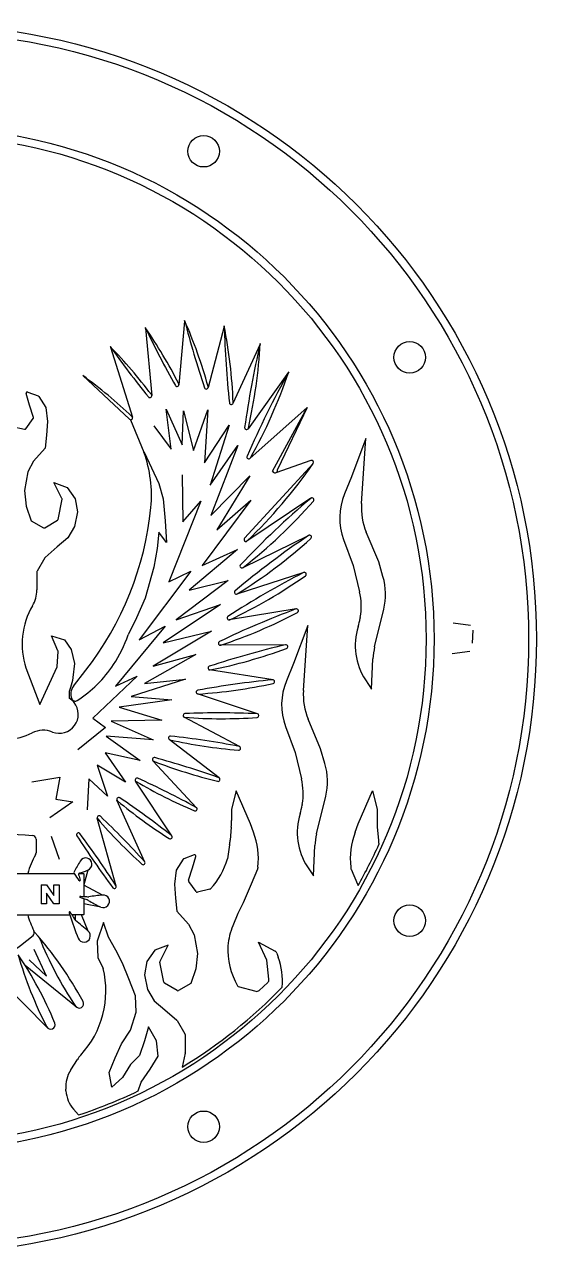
# Model space of a CAD drawing. Header units: metres. Extents: x -4.88 to 4.88, y -4.88 to 4.88.
# Drawn here: x 0.81 to 4.88, y -4.88 to 4.88 of the extents above; entities that cross this region are included whole.
import ezdxf

# ---------------------------------------------------------------- set-up
doc = ezdxf.new("R2010")
doc.units = ezdxf.units.M

msp = doc.modelspace()

# ---------------------------------------------------------------- linework, layer by layer
at = {"layer": '1', "color": 7}
for p, q in [((1.773359, 2.465338), (1.823043, 1.931829)), ((2.084193, 2.521912), (2.038852, 2.016697)), ((2.397559, 2.478662), (2.270496, 1.994565)), ((1.496004, 2.314965), (1.669716, 1.759056)), ((2.682042, 2.339457), (2.467623, 1.869485)), ((1.645483, 1.743327), (1.276538, 2.089679)), ((2.908915, 2.117863), (2.58712, 1.667942)), ((0.839862, 1.959229), (0.921501, 1.928615)), ((0.853449, 1.856292), (0.826758, 1.947044)), ((0.88431, 1.757537), (0.853449, 1.856292)), ((0.926401, 1.924659), (0.982827, 1.836885)), ((0.982827, 1.836885), (0.995765, 1.726914)), ((1.977344, 1.504995), (1.938105, 1.823804)), ((1.938106, 1.823804), (2.065629, 1.539329)), ((2.065629, 1.539328), (2.075439, 1.80909)), ((2.075439, 1.80909), (2.153915, 1.495186)), ((2.153915, 1.495186), (2.266724, 1.818899)), ((2.266724, 1.818899), (2.2422, 1.397091)), ((3.055118, 1.835919), (2.602545, 1.433226)), ((2.781357, 1.332779), (3.056481, 1.837132)), ((3.056548, 1.837273), (2.819842, 1.343651)), ((0.714818, 1.687234), (0.814576, 1.663762)), ((0.825004, 1.667683), (0.882903, 1.748742)), ((0.995765, 1.726914), (0.989296, 1.616943)), ((1.655398, 1.739582), (1.760727, 1.482165)), ((1.84001, 1.691376), (1.977343, 1.504995)), ((2.2422, 1.397091), (2.43839, 1.696281)), ((2.43839, 1.696281), (2.286343, 1.22052)), ((0.989296, 1.616943), (0.976358, 1.513441)), ((3.522739, 1.590246), (3.407532, 1.287826)), ((3.487551, 1.07416), (3.522739, 1.590246)), ((0.976358, 1.513441), (0.885794, 1.409939)), ((1.762634, 1.482587), (1.878697, 1.232788)), ((2.286343, 1.22052), (2.507057, 1.534424)), ((2.507057, 1.534424), (2.291248, 0.980187)), ((0.885794, 1.409939), (0.840512, 1.325843)), ((2.560172, 0.800237), (3.103738, 1.3929)), ((3.086483, 1.415594), (2.807272, 1.318878)), ((0.840512, 1.325843), (0.814636, 1.177059)), ((2.065629, 1.303287), (2.070534, 0.930526)), ((2.291248, 0.980187), (2.600247, 1.294091)), ((2.600247, 1.294091), (2.340295, 0.867378)), ((3.407532, 1.287826), (3.351682, 1.151304)), ((0.814636, 1.177059), (0.827574, 1.05415)), ((1.110689, 1.115402), (1.047516, 1.241748)), ((1.047516, 1.241748), (1.151018, 1.202934)), ((1.151018, 1.202934), (1.215707, 1.11237)), ((1.878697, 1.232788), (1.913292, 1.111707)), ((1.080714, 0.948618), (1.111565, 1.109041)), ((1.215707, 1.11237), (1.235114, 1.008868)), ((1.913292, 1.111707), (1.930589, 0.938735)), ((2.212772, 1.092383), (1.957724, 0.454766)), ((2.070534, 0.930526), (2.212772, 1.092383)), ((2.610056, 1.102806), (2.222581, 0.582902)), ((2.340295, 0.867378), (2.610056, 1.102806)), ((3.086074, 1.117019), (2.578574, 0.776641)), ((0.827574, 1.05415), (0.866387, 0.93771)), ((1.235114, 1.008868), (1.209238, 0.892428)), ((0.866387, 0.93771), (0.964875, 0.88231)), ((0.974848, 0.882407), (1.075964, 0.941887)), ((1.209238, 0.892428), (1.157487, 0.801863)), ((1.930589, 0.938735), (1.939237, 0.765763)), ((1.157487, 0.801863), (1.073437, 0.730744)), ((1.878697, 0.847925), (1.865724, 0.718195)), ((1.939237, 0.765763), (1.878697, 0.847925)), ((3.068851, 0.821771), (2.544718, 0.565468)), ((3.345581, 0.788331), (3.421933, 0.582181)), ((3.623545, 0.610983), (3.524855, 0.847841)), ((1.073347, 0.730667), (0.977597, 0.647683)), ((1.865724, 0.718195), (1.839778, 0.571169)), ((2.502152, 0.710426), (2.119581, 0.386712)), ((2.222581, 0.582902), (2.502152, 0.710426)), ((0.975527, 0.645197), (0.91305, 0.538986)), ((3.657725, 0.494772), (3.623545, 0.610983)), ((0.911669, 0.533916), (0.911669, 0.388934)), ((2.134296, 0.538146), (1.722296, -0.006281)), ((1.839778, 0.571169), (1.770589, 0.324684)), ((1.957725, 0.454766), (2.134296, 0.538146)), ((3.029924, 0.528529), (2.497945, 0.356848)), ((3.421933, 0.582181), (3.471697, 0.374831)), ((2.428581, 0.465188), (2.016582, 0.151284)), ((2.119581, 0.386712), (2.428581, 0.465188)), ((1.770589, 0.324684), (1.7014, 0.169009)), ((2.369724, 0.273903), (1.913582, -0.030192)), ((2.016581, 0.151284), (2.369724, 0.273903)), ((2.969493, 0.238857), (2.438444, 0.151605)), ((3.591441, -0.063281), (3.663967, 0.235889)), ((1.928296, 0.101623), (1.535916, -0.374137)), ((1.7014, 0.169008), (1.635403, 0.033713)), ((1.722296, -0.006281), (1.928296, 0.101623)), ((3.061909, 0.106951), (2.946702, -0.195469)), ((3.026722, -0.409135), (3.061909, 0.106951)), ((4.352673, 0.106647), (4.214992, 0.124998)), ((1.07897, -0.095198), (1.028109, 0.025596)), ((1.028109, 0.025596), (1.131612, -0.006748)), ((2.296152, 0.062999), (1.835106, -0.216572)), ((1.913582, -0.030192), (2.296152, 0.062999)), ((4.367166, -0.033754), (4.37184, 0.07138)), ((1.131612, -0.006748), (1.183363, -0.084375)), ((1.183363, -0.084375), (1.209238, -0.194346)), ((2.887861, -0.0457), (2.366472, -0.049452)), ((4.207745, -0.114355), (4.345427, -0.096252)), ((1.073494, -0.21828), (1.07974, -0.099604)), ((1.209238, -0.194346), (1.1963, -0.304317)), ((2.173534, -0.123382), (1.766439, -0.353905)), ((1.835106, -0.216572), (2.173534, -0.123382)), ((3.565942, -0.397082), (3.57799, -0.156113)), ((0.825379, -0.229463), (0.933958, -0.519008)), ((0.933958, -0.519008), (1.07257, -0.221983)), ((1.20135, -0.374408), (1.299608, -0.248386)), ((2.785425, -0.323621), (2.282349, -0.245535)), ((2.946702, -0.195469), (2.890852, -0.331991)), ((1.178566, -0.384361), (1.167913, -0.415254)), ((1.195061, -0.3302), (1.178566, -0.384361)), ((1.1963, -0.304317), (1.195061, -0.3302)), ((1.707582, -0.295661), (1.35444, -0.629184)), ((1.535916, -0.374137), (1.707582, -0.295661)), ((2.090153, -0.319572), (1.658535, -0.456905)), ((1.766439, -0.353905), (2.090153, -0.319572)), ((3.518756, -0.324489), (3.565942, -0.397082)), ((1.167913, -0.415254), (1.167913, -0.470052)), ((1.982248, -0.481429), (1.565344, -0.540286)), ((1.658535, -0.456905), (1.982248, -0.481429)), ((2.662679, -0.593405), (2.18646, -0.435891)), ((1.565344, -0.540286), (1.903772, -0.643286)), ((1.35444, -0.629184), (1.45744, -0.702756)), ((1.903772, -0.643286), (1.501583, -0.653095)), ((1.501583, -0.653095), (1.835106, -0.801157)), ((2.520217, -0.853573), (2.079246, -0.619812)), ((3.162716, -0.872312), (3.064025, -0.635455)), ((1.45744, -0.702756), (1.236726, -0.879327)), ((1.835106, -0.801157), (1.462345, -0.771729)), ((1.462345, -0.771729), (1.732106, -0.963014)), ((2.884751, -0.694964), (2.961103, -0.901114)), ((2.358741, -1.102667), (1.96119, -0.796644)), ((3.196896, -0.988523), (3.162716, -0.872312)), ((1.732106, -0.963014), (1.452535, -0.904157)), ((1.452535, -0.904157), (1.614392, -1.13468)), ((2.179067, -1.339267), (1.832803, -0.965789)), ((2.961103, -0.901114), (3.010867, -1.108464)), ((1.614392, -1.13468), (1.388773, -1.002252)), ((1.388773, -1.002252), (1.472154, -1.24749)), ((0.871322, -1.13199), (1.093493, -1.096284)), ((1.093493, -1.096284), (1.061754, -1.270847)), ((1.325012, -1.110156), (1.310297, -1.355394)), ((1.472154, -1.24749), (1.325012, -1.110156)), ((1.982138, -1.562), (1.694611, -1.126692)), ((2.492429, -1.204187), (2.456738, -1.350183)), ((2.605523, -1.466623), (2.492429, -1.204187)), ((3.130612, -1.546576), (3.203138, -1.247406)), ((3.461555, -1.466623), (3.574649, -1.204187)), ((3.574649, -1.204187), (3.61034, -1.350183)), ((1.196644, -1.290684), (1.014146, -1.417639)), ((1.061754, -1.270847), (1.196644, -1.290684)), ((1.769014, -1.769562), (1.54715, -1.278841)), ((2.456738, -1.350183), (2.456738, -1.440586)), ((3.61034, -1.350183), (3.61034, -1.440586)), ((1.540872, -1.960739), (1.390963, -1.42175)), ((2.454483, -1.492563), (2.445417, -1.596826)), ((2.630551, -1.533366), (2.605523, -1.466623)), ((3.436526, -1.533366), (3.461555, -1.466623)), ((3.612595, -1.492563), (3.621661, -1.596826)), ((0.905105, -1.587762), (0.905105, -1.697439)), ((1.026048, -1.564431), (1.089526, -1.746929)), ((2.441034, -1.633854), (2.424521, -1.743938)), ((3.105112, -1.880377), (3.117161, -1.639408)), ((2.07328, -1.747576), (2.016854, -1.83535)), ((2.159819, -1.713006), (2.07818, -1.743621)), ((2.146232, -1.815943), (2.172924, -1.725191)), ((1.315845, -1.834628), (1.284281, -1.95179)), ((2.016854, -1.83535), (2.003916, -1.945321)), ((2.115371, -1.914698), (2.146232, -1.815943)), ((2.662054, -1.826424), (2.611992, -1.945321)), ((2.665106, -1.810106), (2.664222, -1.818086)), ((3.057927, -1.807784), (3.105112, -1.880377)), ((3.401972, -1.810106), (3.402856, -1.818086)), ((3.405024, -1.826424), (3.455086, -1.945321)), ((-0.883759, -1.861823), (0.838902, -1.861823)), ((0.84021, -1.861823), (1.208591, -1.861823)), ((1.246586, -1.861823), (1.283106, -1.861823)), ((1.284106, -1.862823), (1.284106, -2.043331)), ((2.003916, -1.945321), (2.010385, -2.055292)), ((2.174678, -2.004552), (2.116779, -1.923493)), ((2.611992, -1.945321), (2.547303, -2.094106)), ((3.455086, -1.945321), (3.460041, -1.956717)), ((0.945221, -1.950277), (0.987749, -1.950277)), ((0.945221, -1.950277), (0.945221, -2.100277)), ((0.987749, -1.950277), (1.045221, -2.03621)), ((1.045221, -2.100277), (0.988699, -2.015383)), ((0.988699, -2.015383), (0.988699, -2.100277)), ((1.045221, -2.03621), (1.045221, -1.950277)), ((1.045221, -1.950277), (1.088699, -1.950277)), ((1.088699, -1.950277), (1.088699, -2.100277)), ((1.432461, -2.031273), (1.284778, -1.952934)), ((2.284863, -1.985001), (2.185105, -2.008474)), ((0.988699, -2.100277), (0.945221, -2.100277)), ((1.088699, -2.100277), (1.045221, -2.100277)), ((1.284106, -2.061341), (1.284106, -2.101815)), ((1.284106, -2.103024), (1.284106, -2.136276)), ((1.284106, -2.136276), (1.284106, -2.186632)), ((1.419126, -2.127626), (1.285294, -2.102042)), ((2.010385, -2.055292), (2.023323, -2.158794)), ((2.547303, -2.094106), (2.506145, -2.178201)), ((-0.876509, -2.187632), (0.838593, -2.187632)), ((0.839899, -2.187632), (1.172336, -2.187632)), ((1.265343, -2.187632), (1.18932, -2.187632)), ((1.21808, -2.233825), (1.218833, -2.187632)), ((1.318974, -2.317598), (1.265913, -2.189013)), ((1.283106, -2.187632), (1.266837, -2.187632)), ((2.023323, -2.158794), (2.113888, -2.262297)), ((2.506145, -2.178201), (2.466612, -2.275237)), ((1.441123, -2.249359), (1.389372, -2.398143)), ((1.479936, -2.365799), (1.441123, -2.249359)), ((2.113888, -2.262297), (2.159169, -2.346392)), ((1.389372, -2.398143), (1.39584, -2.527521)), ((1.538156, -2.469301), (1.479936, -2.365799)), ((1.952165, -2.430488), (1.848663, -2.469301)), ((1.888992, -2.556834), (1.952165, -2.430488)), ((2.159169, -2.346392), (2.185045, -2.495177)), ((2.734901, -2.546928), (2.670212, -2.404612)), ((2.670212, -2.404612), (2.80234, -2.476682)), ((0.986998, -2.675843), (0.889826, -2.462539)), ((1.39584, -2.527521), (1.437264, -2.613844)), ((1.589907, -2.572803), (1.538156, -2.469301)), ((1.848663, -2.469301), (1.783974, -2.559866)), ((2.185045, -2.495177), (2.172107, -2.618086)), ((2.816324, -2.493205), (2.82686, -2.523645)), ((1.224935, -2.920481), (0.819608, -2.590781)), ((0.849536, -2.545491), (0.986998, -2.675843)), ((1.641659, -2.695712), (1.589907, -2.572803)), ((1.783974, -2.559866), (1.764567, -2.663368)), ((1.918967, -2.723618), (1.888116, -2.563194)), ((2.172107, -2.618086), (2.133294, -2.734526)), ((2.752567, -2.700031), (2.734901, -2.546928)), ((0.996631, -3.085322), (0.629005, -2.713058)), ((1.69341, -2.831559), (1.641659, -2.695712)), ((1.764567, -2.663368), (1.790443, -2.779808)), ((2.67606, -2.787777), (2.743178, -2.725454)), ((1.790443, -2.779808), (1.842194, -2.870372)), ((2.024833, -2.789829), (1.923717, -2.730349)), ((2.133294, -2.734526), (2.034806, -2.789925)), ((2.509554, -2.756042), (2.647557, -2.794683)), ((1.699878, -2.960937), (1.69341, -2.831559)), ((1.842194, -2.870372), (1.926244, -2.941492)), ((1.654596, -3.103252), (1.699878, -2.960937)), ((1.926334, -2.941569), (2.022084, -3.024552)), ((1.583439, -3.213223), (1.654596, -3.103252)), ((1.796912, -3.077377), (1.764567, -3.187348)), ((1.861601, -3.187348), (1.796912, -3.077377)), ((2.024154, -3.027039), (2.086631, -3.13325)), ((1.531688, -3.323194), (1.583439, -3.213223)), ((1.764567, -3.187348), (1.725754, -3.303788)), ((1.874538, -3.310257), (1.861601, -3.187348)), ((2.088012, -3.13832), (2.088012, -3.28334)), ((1.725754, -3.303788), (1.654596, -3.374945)), ((1.80985, -3.413759), (1.874538, -3.310257)), ((2.087797, -3.2854), (2.064314, -3.396944)), ((1.180038, -3.419301), (1.23328, -3.336356)), ((1.486405, -3.439634), (1.531688, -3.323194)), ((1.654596, -3.374945), (1.589907, -3.478448)), ((1.505812, -3.556074), (1.486405, -3.439634)), ((1.589907, -3.478448), (1.505812, -3.556074)), ((1.738692, -3.517261), (1.80985, -3.413759)), ((1.142024, -3.58567), (1.141059, -3.572159)), ((1.714559, -3.586211), (1.738692, -3.517261)), ((1.240984, -3.776319), (1.201955, -3.730998))]:
    msp.add_line(p, q, dxfattribs=at)
for centre, radius in [((0, 0), 4.875), ((0, 0), 4.8125), ((0, 0), 4.0625), ((0, 0), 4), ((2.234375, 3.870051), 0.125), ((3.870051, 2.234375), 0.125), ((3.870051, -2.234375), 0.125), ((2.234375, -3.870051), 0.125)]:
    msp.add_circle(centre, radius, dxfattribs=at)
for centre, radius, start, end in [((-1.525623, 0.206678), 4, 27.035631, 34.485696), ((8.986541, 5.927262), 8, 205.592819, 209.312383), ((9.828735, 4.530905), 8, 194.497806, 198.491333), ((-1.582673, 0.928366), 4, 15.575544, 23.574988), ((10.394651, 2.715894), 8, 181.660068, 186.039847), ((-1.527893, 1.717787), 4, 2.271212, 11.045446), ((10.480655, 0.554362), 8, 167.076323, 171.920223), ((-1.310803, 2.560628), 4, 347.183937, 356.889562), ((8.011997, 6.957563), 8, 215.427976, 219.018485), ((-1.372162, -0.470834), 4, 37.054737, 44.246051), ((-1.083978, -1.139557), 4, 46.573626, 53.833835), ((9.906608, -1.759491), 8, 150.987576, 156.344107), ((-0.878974, 3.401108), 4, 330.592989, 341.327917), ((0.836351, 1.949866), 0.01, 69.443947, 196.389501), ((2.023913, 2.018038), 0.015, -150.687635, 27.035655), ((2.255987, 1.998373), 0.015, -161.508667, 15.575544), ((0.91799, 1.919251), 0.01, 32.73519, 69.443955), ((1.808108, 1.930438), 0.015, -140.981515, 37.054737), ((2.453976, 1.875712), 0.015, -173.960176, 2.271212), ((0.874765, 1.754555), 0.01, 324.462422, 377.353974), ((1.655398, 1.754582), 0.015, -131.378457, 46.573645), ((0.816866, 1.673496), 0.01, 256.759466, 324.462422), ((2.574919, 1.676668), 0.015, 171.920223, 347.183937), ((1.761727, 1.482165), 0.001, 24.920791, 199.939355), ((0.820733, 1.140799), 1, 354.337163, 379.939355), ((2.592574, 1.444432), 0.015, 156.344094, 330.593216), ((-0.188326, 3.664973), 4, 313.80707, 325.387854), ((3.091392, 1.40142), 0.015, -34.612174, 109.105587), ((2.800713, 1.337814), 0.02, -165.418039, 16.970746), ((1.101745, 1.11093), 0.01, 349.114505, 386.564967), ((7.606218, -4.227791), 7, 130.235095, 136.516086), ((0.092116, 3.724933), 4, 307.865123, 318.886059), ((3.094429, 1.104562), 0.015, -41.113973, 130.235095), ((3.814455, 0.961988), 0.5, 157.75098, 200.323137), ((3.986393, 1.040148), 0.5, 176.099507, 202.619866), ((-0.671947, 1.28881), 2.5, 322.056905, 354.337163), ((0.969778, 0.891026), 0.01, 240.642246, 300.465572), ((1.070894, 0.950506), 0.01, 300.465572, 349.114505), ((6.973345, -4.987959), 7, 123.920308, 129.894452), ((0.401308, 3.762824), 4, 301.666638, 312.148122), ((2.570219, 0.789099), 0.015, 132.051414, 313.80707), ((3.07544, 0.808296), 0.015, -47.85192, 123.920308), ((1.079896, 0.72311), 0.01, 130.236351, 130.914348), ((0.984147, 0.640127), 0.01, 130.914348, 149.534363), ((2.538128, 0.578943), 0.015, 136.516086, 307.865123), ((0.921669, 0.533916), 0.01, 149.534363, 180), ((6.240797, -5.691395), 7, 117.323999, 123.004704), ((0.740448, 3.772691), 4, 295.181476, 305.147227), ((3.03453, 0.514254), 0.015, -54.8528, 117.323999), ((3.178042, 0.353689), 0.5, 346.373005, 376.389533), ((0.661677, 0.390865), 0.25, 329.567883, 359.557268), ((0.921669, 0.388895), 0.01, 179.565866, 180), ((2.493338, 0.371123), 0.015, 129.894452, 301.666638), ((2.985503, 0.258145), 0.5, 349.985685, 373.495735), ((1.394572, -0.039674), 0.6, 149.567883, 198.440166), ((5.408501, -6.322189), 7, 110.41576, 115.818661), ((1.109928, 3.747292), 4, 288.378399, 297.856022), ((2.971925, 0.224056), 0.015, -62.144016, 110.41576), ((2.436012, 0.166406), 0.015, 123.004704, 295.181476), ((2.983463, 0.246169), 0.5, 342.65269, 350.681734), ((3.970267, 0.08425), 0.5, 169.985685, 170.681734), ((0.686674, 0.349804), 1, 326.42, 341.573299), ((3.937978, -0.051994), 0.5, 162.65269, 213.023868), ((1.069754, -0.099078), 0.01, 356.987265, 382.833674), ((4.478964, -6.862093), 7, 103.166007, 108.309311), ((1.508793, 3.67803), 4, 281.226862, 290.248455), ((2.366364, -0.034453), 0.015, 115.818661, 288.378626), ((2.887969, -0.060699), 0.015, -69.75158, 103.166007), ((4.077366, -0.181081), 0.5, 166.373005, 177.137595), ((1.063508, -0.217754), 0.01, 334.983076, 356.987265), ((0.686674, 0.349804), 1, 303.055088, 326.42), ((2.28465, -0.230713), 0.015, 108.309311, 281.226862), ((1.280212, -0.435896), 0.1, 142.056905, 202.9559), ((3.458522, -7.290714), 7, 95.548747, 100.45359), ((1.934024, 3.555045), 4, 273.699781, 282.302555), ((2.783124, -0.338443), 0.015, -77.697671, 95.548747), ((3.353626, -0.521307), 0.5, 157.75098, 200.323137), ((1.090179, -0.598338), 0.15, 38.876381, 58.786266), ((1.215756, -0.463198), 0.03, 202.9559, 303.055088), ((2.19117, -0.421649), 0.015, 100.45359, 273.69982), ((3.525564, -0.443147), 0.5, 176.099507, 202.619866), ((1.090179, -0.598338), 0.15, -111.360902, 38.876381), ((2.086271, -0.606559), 0.015, 92.236356, 265.777572), ((2.379684, 3.367625), 4, 265.777535, 274.004402), ((2.358839, -7.586239), 7, 87.545581, 92.236356), ((2.657969, -0.607647), 0.015, -85.995598, 87.545581), ((0.650906, -0.297566), 0.5, 273.053436, 296.449682), ((0.962694, -0.924294), 0.2, 68.639098, 116.449682), ((1.970339, -0.784758), 0.015, 83.655501, 257.453234), ((1.198453, -7.726978), 7, 79.150894, 83.655501), ((2.836029, 3.105076), 4, 257.453196, 265.353199), ((2.513192, -0.866826), 0.015, -94.646801, 79.150894), ((1.843802, -0.95559), 0.015, 74.727678, 248.738454), ((3.288866, 2.75817), 4, 248.738454, 256.366951), ((0.003904, -7.693914), 7, 70.377727, 74.727678), ((2.717213, -1.129606), 0.5, 346.373005, 376.389533), ((1.707127, -1.118425), 0.015, 65.493452, 239.669121), ((3.719526, 2.321121), 4, 239.669092, 247.087529), ((-1.190231, -7.474174), 7, 61.263168, 65.493452), ((2.349591, -1.114554), 0.015, -103.633088, 70.377727), ((2.524673, -1.225151), 0.5, 349.985685, 373.495735), ((1.560818, -1.272662), 0.015, 56.020045, 230.308142), ((-2.343118, -7.064855), 7, 51.871392, 56.020045), ((0.989238, 0.939662), 2.5, 246.430063, 267.414403), ((4.105872, 1.793757), 4, 230.308142, 237.583295), ((2.168068, -1.349465), 0.015, -112.912471, 61.263168), ((2.522634, -1.237126), 0.5, 342.65269, 350.681734), ((3.509438, -1.399045), 0.5, 169.985685, 170.681734), ((1.405415, -1.417731), 0.015, 46.399723, 220.744741), ((4.42455, 1.18324), 4, 220.744741, 227.947371), ((-3.411602, -6.476048), 7, 42.292389, 46.399723), ((1.856738, -1.440586), 0.6, -4.969652, 0), ((3.477148, -1.535289), 0.5, 162.65269, 213.023868), ((4.21034, -1.440586), 0.6, 180, 184.969652), ((0.875105, -1.587762), 0.03, 0, 87.414403), ((1.241491, -1.553097), 0.015, 36.742629, 212.892373), ((1.241491, -1.553097), 0.015, 180, 212.892373), ((-4.355805, -5.731675), 7, 32.635079, 36.742629), ((1.969622, -1.570267), 0.015, -122.416705, 51.871392), ((2.068754, -1.744041), 0.6, -6.321558, 20.556169), ((3.616537, -1.664376), 0.5, 166.373005, 177.137595), ((3.998323, -1.744041), 0.6, 159.443831, 186.321558), ((7.946433, 2.783258), 8, 212.892373, 216.485334), ((1.847672, -1.544849), 0.6, 351.469181, 355.030348), ((0, 0), 3.975, 330.511038, 335.792578), ((4.219406, -1.544849), 0.6, 184.969652, 188.150568), ((1.442144, -2.025299), 0.625, 149.96361, 164.717217), ((0.875105, -1.697439), 0.03, 329.96361, 360), ((1.298187, -1.78741), 0.05, -68.582754, 149.132053), ((2.081692, -1.752984), 0.01, 110.556045, 147.26481), ((2.16333, -1.72237), 0.01, -16.389501, 110.556053), ((1.848647, -1.575507), 0.6, 317.346707, 343.696897), ((1.21582, -1.851919), 0.01, 151.944161, 214.532041), ((2.971974, -2.787879), 2, 149.132053, 151.944161), ((0.604402, 0.034995), 2, 288.807762, 290.790718), ((1.31681, -1.834888), 0.001, 111.417246, 164.92249), ((1.755346, -1.775742), 0.015, -132.052629, 42.292389), ((2.634405, -1.814782), 0.03, 337.166336, 353.678442), ((3.432673, -1.814782), 0.03, 186.321558, 202.833664), ((0.84021, -1.860823), 0.001, 164.717217, 270), ((-0.440037, -2.991322), 2, 34.439251, 34.532041), ((1.208591, -1.860823), 0.001, 270, 394.439251), ((-0.440037, -2.991322), 2, 32.482875, 34.384888), ((1.252413, -1.867682), 0.01, 144.133612, 196.645544), ((3.159023, -1.297646), 2, 196.645544, 197.919372), ((1.246586, -1.860823), 0.001, 130.349626, 270), ((1.252413, -1.867682), 0.01, 108.807762, 130.349626), ((1.251285, -1.914542), 0.005, -147.517125, 17.919372), ((1.283106, -1.862823), 0.001, 0, 90), ((2.124916, -1.917681), 0.01, 162.646026, 215.537578), ((1.256222, -2.04661), 0.005, 86.053331, 251.72061), ((1.394222, -0.046365), 2, 266.053331, 266.843833), ((1.394222, -0.046365), 2, 266.843833, 268.000605), ((1.285247, -1.95205), 0.001, 164.92249, 242.055856), ((1.630127, -4.021649), 2, 95.664332, 98.791642), ((1.437662, -2.08117), 0.05, -111.53867, 95.323639), ((1.43293, -2.03039), 0.001, 242.055856, 275.323639), ((1.52642, -1.964759), 0.015, -143.514666, 32.635079), ((2.182815, -1.99874), 0.01, 215.537578, 283.240534), ((2.282573, -1.975267), 0.01, 283.240534, 317.346707), ((0.627351, -3.950434), 2, 70.82966, 71.720588), ((0.627351, -3.950434), 2, 69.769311, 70.82966), ((1.285106, -2.103024), 0.001, 79.177308, 180), ((2.317711, -0.341051), 2, 240.041054, 243.172397), ((1.418938, -2.128609), 0.001, 68.46133, 79.177308), ((0.839899, -2.188632), 0.001, 90, 195.173991), ((1.442144, -2.025299), 0.625, 195.173991, 207.589537), ((1.17229, -2.168804), 0.005, 30.415218, 219.379533), ((3.087856, -1.610026), 2, 196.318416, 196.786294), ((1.172336, -2.188632), 0.001, 16.807566, 90), ((3.087856, -1.610026), 2, 196.807566, 202.465735), ((2.901361, -1.153747), 2, 210.415218, 211.127364), ((2.901361, -1.153747), 2, 211.127364, 212.686275), ((-0.009616, -3.812673), 2, 48.368376, 52.131718), ((1.266837, -2.188632), 0.001, 90, 202.423829), ((1.283106, -2.186632), 0.001, 270, 360), ((0.861625, -2.328652), 0.03, 310.582472, 387.589537), ((-1.359396, -4.306771), 3, 28.470673, 41.324336), ((1.285845, -2.355181), 0.05, -157.534265, 48.108372), ((1.319898, -2.317216), 0.001, 202.423829, 228.108372), ((3.022267, -2.501615), 0.6, 157.833621, 173.546174), ((-0.419943, -0.832495), 2, 281.641298, 310.582472), ((3.712527, -1.246361), 3, 201.961196, 213.743092), ((3.025682, -2.455744), 0.6, 177.939784, 209.515443), ((3.651143, -1.690917), 3, 195.74061, 207.515848), ((-1.722619, -4.183604), 3, 22.253786, 34.029023), ((2.787974, -2.503019), 0.03, 19.093468, 61.3895), ((2.259869, -2.719912), 0.6, -4.052054, 19.093468), ((0.708976, -2.793), 0.75, 317.281058, 373.82011), ((1.897936, -2.561306), 0.01, 153.435033, 190.885495), ((1.928787, -2.721729), 0.01, 190.885495, 239.534428), ((2.722764, -2.70347), 0.03, -47.121172, 6.581989), ((2.029903, -2.781209), 0.01, 239.534428, 299.357754), ((0, 0), 3.975, 301.286944, 315.979113), ((2.51225, -2.746412), 0.01, 209.515443, 254.357743), ((2.655646, -2.765794), 0.03, 254.357743, 312.878828), ((1.247021, -2.893329), 0.035, -146.256917, 28.470741), ((1.919785, -2.949126), 0.01, 49.085652, 49.763649), ((1.021535, -3.060729), 0.035, -152.48416, 22.253854), ((2.015535, -3.032109), 0.01, 30.465637, 49.085652), ((2.078012, -3.13832), 0.01, 0, 30.465637), ((1.443666, -3.471402), 0.25, 137.281058, 147.303746), ((2.078012, -3.28334), 0.01, -11.888669, 0), ((1.390424, -3.554348), 0.25, 147.303746, 184.085612), ((1.391389, -3.567859), 0.25, 184.085612, 220.734842), ((0, 0), 3.975, 288.1917, 295.552354)]:
    msp.add_arc(centre, radius, start, end, dxfattribs=at)

doc.saveas('drawing.dxf')
